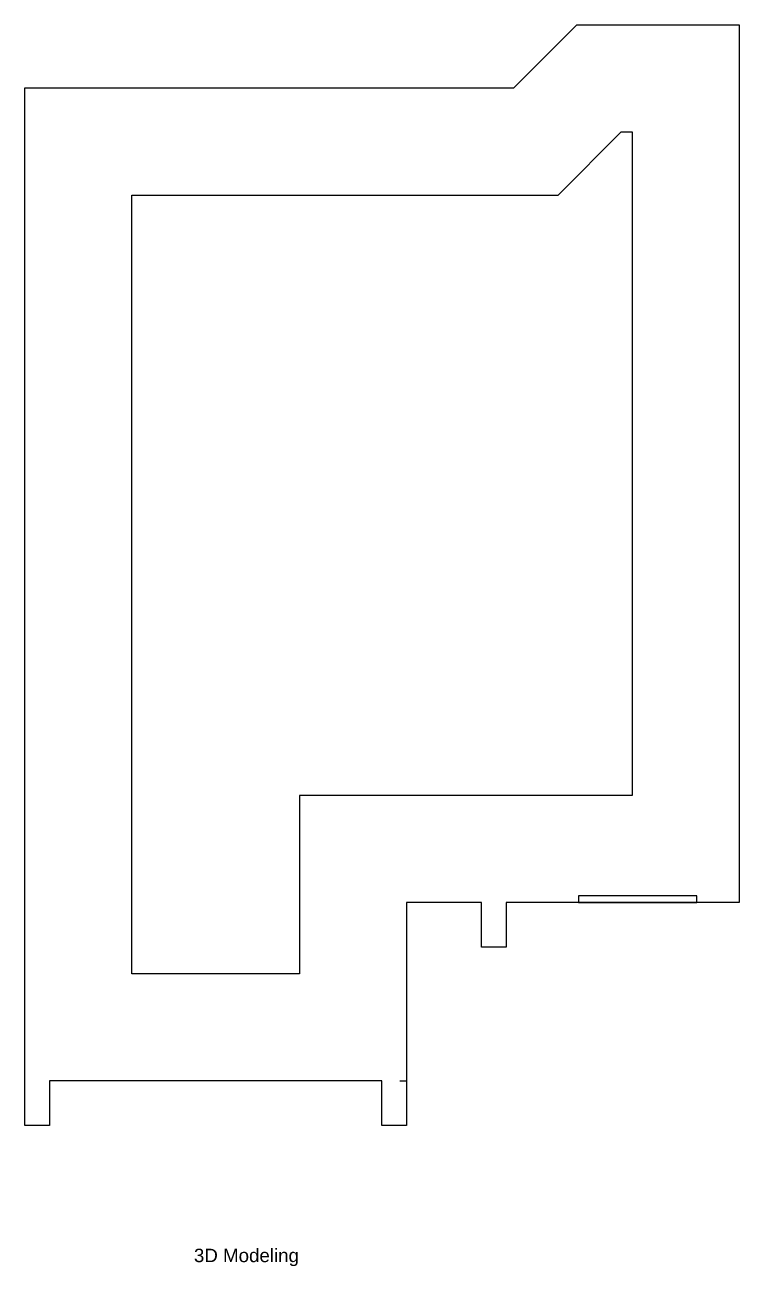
# Model space of a CAD drawing. Header units: inches. Extents: x -2924 to 1106, y -385 to 1215.
# Drawn here: x -2924 to -2444, y 381 to 1215 of the extents above; entities that cross this region are included whole.
import ezdxf

# ---------------------------------------------------------------- set-up
doc = ezdxf.new("R2010")
doc.units = ezdxf.units.IN
doc.header["$MEASUREMENT"] = 0
for name, color, linetype in [('3d wall', 190, 'Continuous'), ('3d windows', 54, 'Continuous'), ('roof', 236, 'Continuous')]:
    doc.layers.add(name, color=color, linetype=linetype)
doc.layers.add('wall', color=7, linetype='Continuous', plot=False)
doc.styles.get("Standard").update_dxf_attribs({"font": 'arial.ttf'})

msp = doc.modelspace()

# ---------------------------------------------------------------- linework, layer by layer
at = {"layer": '3d wall', "linetype": 'Continuous'}
msp.add_line((-2672.228, 505.356, 12), (-2667.728, 505.356, 12), dxfattribs=at)
at = {"layer": '3d windows', "elevation": 12}
msp.add_lwpolyline([(-2552.228, 625.356), (-2472.728, 625.356), (-2472.728, 629.856), (-2552.228, 629.856)], close=True, dxfattribs=at)
msp.add_lwpolyline([(-2552.228, 625.356), (-2472.728, 625.356), (-2472.728, 629.856), (-2552.228, 629.856)], close=True, dxfattribs=at)
at = {"layer": 'roof', "linetype": 'Continuous'}
for points, elevation in [([(-2444.228, 1215.282), (-2444.228, 625.356), (-2600.828, 625.356), (-2600.828, 595.356), (-2617.328, 595.356), (-2617.328, 625.356), (-2667.728, 625.356), (-2667.728, 475.356), (-2684.228, 475.356), (-2684.228, 505.356), (-2907.728, 505.356), (-2907.728, 475.356), (-2924.228, 475.356), (-2924.228, 1172.856), (-2595.728, 1172.856), (-2553.301, 1215.282)], 134), ([(-2516.228, 1143.282), (-2516.228, 697.356), (-2672.828, 697.356), (-2739.728, 697.356), (-2739.728, 577.356), (-2852.228, 577.356), (-2852.228, 1100.856), (-2565.904, 1100.856), (-2523.478, 1143.282)], 170)]:
    msp.add_lwpolyline(points, close=True, dxfattribs=dict(at, elevation=elevation))

# ---------------------------------------------------------------- texts
at = {"layer": 'wall'}
msp.add_text('3D Modeling', height=9, dxfattribs=at).set_placement((-2810.601, 383.597, 12))

doc.saveas('drawing.dxf')
